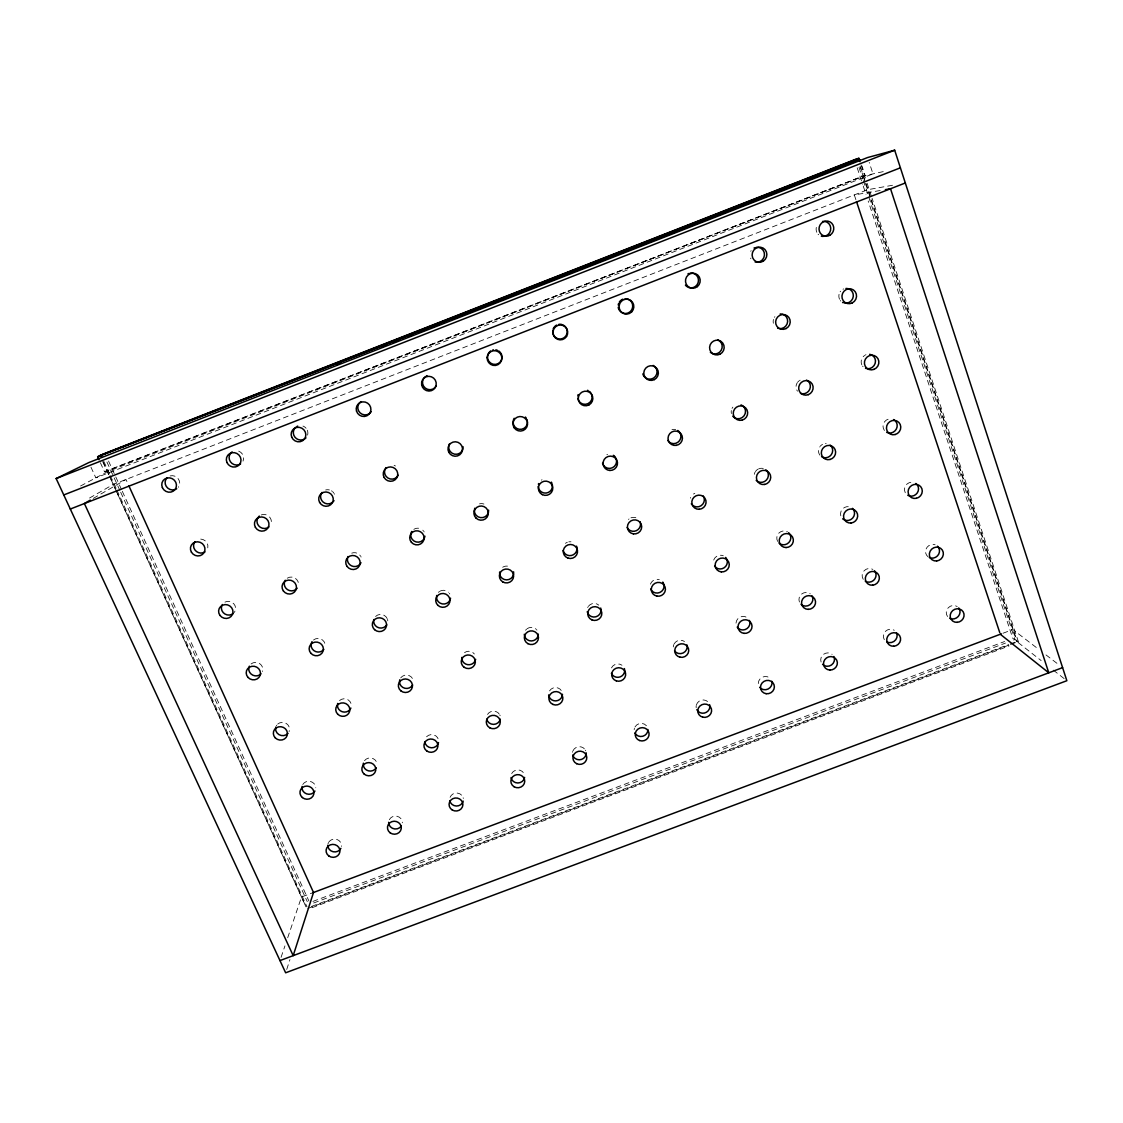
<?xml version="1.0" encoding="UTF-8"?>
<svg xmlns="http://www.w3.org/2000/svg" width="1123" height="1123" viewBox="0 0 1123 1123"><rect width="100%" height="100%" fill="white"/><g stroke="black" fill="none" stroke-linecap="round" stroke-linejoin="round"><path stroke-width="0.75" stroke-dasharray="5 3.75" d="M286.716 969.486L289.945 959.561M281.073 957.329L284.933 945.917M287.699 937.761L301.483 897.01L313.514 892.49M93.293 498.387L125.987 479.493L128.162 484.28M89.559 498.022L113.241 484.462L867.63 189.717L895.031 184.818M80.561 485.992L107.401 471.674L863.124 176.058L885.879 171.033M100.382 462.746L104.467 471.73L863.124 176.058L859.993 166.527M104.467 471.73L865.145 175.609L862.001 166.022M1003.021 633.232L1012.848 629.54L1039.112 649.641M312.924 901.404L1004.608 641.514M313.654 903.004L1005.464 643.1M1013.662 640.026L1014.981 639.534L1018.603 642.37L1017.284 642.861M311.534 906.401L1008.594 644.574M1010.237 643.956L1016.806 641.5L1041.147 660.577M307.758 908.465L1009.114 645.051M1010.756 644.434L1017.326 641.963L1018.603 642.37L872.052 198.238M312.138 907.679L1009.086 645.95M880.179 190.517L854.308 194.925L855.965 199.908M1046.018 654.934L1059.845 665.518M1053.318 670.122L1064.141 678.601M90.949 467.154L95.848 477.851L872.978 173.883L869.216 162.442M108.538 461.034L121.607 489.726M122.323 491.327L308.923 901.039M106.924 462.002L113.451 476.334M114.181 477.921L119.979 490.667M120.708 492.267L307.281 901.671M103.835 461.385L109.633 474.103M110.363 475.703L116.174 488.421M116.89 490.021L307.028 906.879M102.993 461.946L110.265 477.879M110.995 479.479L116.806 492.211M117.536 493.811L305.765 906.345M107.401 471.674L108.706 474.524M109.352 475.941L115.43 489.249M116.146 490.835L305.961 906.837M102.797 461.539L106.853 470.467M861.074 164.969L866.563 181.603M867.11 183.274L871.504 196.581M860.471 166.878L870.901 198.434M871.448 200.091L1017.326 641.963M863.124 176.058L865.117 182.123M865.622 183.639L870.381 198.041M870.929 199.712L1016.806 641.5M858.983 167.355L862.829 178.992M863.376 180.663L1014.981 639.534L1012.806 638.426L868.191 201.031M857.186 167.776L862.689 184.397M863.236 186.067L865.987 194.377M863.068 366.674A7.384 7.047 -53.4 0 1 862.59 366.112M861.818 364.849A7.384 7.047 -53.4 0 1 864.626 355.43M865.286 355.05A7.384 7.047 -53.4 0 1 865.987 354.728M884.433 430.488A7.285 6.949 -47.8 0 1 888.546 419.061M736.014 623.139A7.005 6.724 -25.8 0 1 747.258 617.692M650.428 584.171A7.033 6.836 -20.7 0 1 659.299 579.665M606.869 454.703A7.173 7.089 -30.1 0 1 607.585 454.464M673.309 646.918A6.977 6.71 -19.3 0 1 673.716 644.841M673.982 644.181A6.977 6.71 -19.3 0 1 684.497 641.5M821.095 662.037A6.963 6.612 -28.5 0 1 832.129 654.344M731.424 413.517A7.271 7.075 -49.2 0 1 731.326 410.541M732.056 408.393A7.271 7.075 -49.2 0 1 732.884 407.13M758.306 683.542A6.935 6.598 -23.8 0 1 769.662 677.913M713.695 560.04A7.075 6.836 -28.9 0 1 723.296 555.759M690.448 498.149A7.145 6.963 -34.1 0 1 690.687 497.447M693.481 494.036A7.145 6.963 -34.1 0 1 694.814 493.348M511.681 773.536A6.864 6.513 -2.7 0 1 523.922 773.396M464.543 652.603A7.005 6.752 3.7 0 1 474.369 653.979M413.826 529.354A7.159 6.977 17.8 0 1 421.616 529.27M422.795 530.182A7.159 6.977 17.8 0 1 423.315 530.716M423.764 531.305A7.159 6.977 17.8 0 1 424.157 531.937M394.103 465.343A7.257 7.089 28.9 0 1 395.464 466.017M487.522 714.425A6.935 6.64 -0.1 0 1 499.538 714.453M499.861 715.07A6.935 6.64 -0.1 0 1 500.128 715.73M438.447 592.368A7.075 6.864 9.3 0 1 439.57 591.442M440.202 591.077A7.075 6.864 9.3 0 1 448.456 592.242M449.411 593.351A7.075 6.864 9.3 0 1 449.79 593.969M302.957 426.066A7.384 7.131 37.1 0 1 306.088 428.256M307.295 430.207A7.384 7.131 37.1 0 1 307.477 435.387M450.098 797.288A6.864 6.485 1.4 0 1 462.929 797.133M463.153 797.779A6.864 6.485 1.4 0 1 463.322 798.439M400.7 677.899A7.005 6.71 8.5 0 1 413.404 680.973M671.989 429.618A7.215 7.089 -43.7 0 1 675.695 429.576M696.19 707.687A6.906 6.584 -18.5 0 1 696.232 705.609M696.386 704.935A6.906 6.584 -18.5 0 1 707.967 701.847M339.539 700.541A7.019 6.668 11.9 0 1 351.387 706.044M287.249 578.191A7.187 6.878 22.5 0 1 298.536 584.227M261.238 514.952A7.285 6.977 28.8 0 1 269.001 516.468M269.534 517.001A7.285 6.977 28.8 0 1 270.994 523.964M313.471 640.026A7.089 6.78 16.7 0 1 325.08 644.097M170.149 475.927A7.398 7.019 33.9 0 1 178.318 487.284M328 843.935A6.864 6.415 7.6 0 1 328.478 842.671M328.814 842.082A6.864 6.415 7.6 0 1 341.49 846.419M277.662 724.138A7.019 6.626 14.4 0 1 289.074 731.62M276.356 725.781A7.019 6.626 14.4 0 1 276.735 725.191M224.951 602.11A7.201 6.822 23.5 0 1 234.286 612.47M200.708 539.082A7.3 6.92 28.7 0 1 207.783 547.842M754.333 474.299A7.187 6.963 -40.9 0 1 755.049 472.193M755.442 471.548A7.187 6.963 -40.9 0 1 758.222 469.077M758.909 468.768A7.187 6.963 -40.9 0 1 763.289 468.488M777.649 541.412A7.103 6.836 -35.2 0 1 787.49 531.839M549.554 690.884A6.935 6.668 -5.8 0 1 561.584 690.926M502.683 567.241A7.075 6.906 1.9 0 1 510.404 567.143M840.804 301.076A7.482 7.159 -59.6 0 1 840.327 300.515M839.541 299.223A7.482 7.159 -59.6 0 1 839.414 293.215M840.144 291.826A7.482 7.159 -59.6 0 1 840.608 291.194M843.008 289.243A7.482 7.159 -59.6 0 1 843.724 288.92M840.79 515.808A7.159 6.836 -39.7 0 1 849.241 506.754M797.527 391.183A7.328 7.061 -51.9 0 1 796.754 389.934M796.067 386.284A7.328 7.061 -51.9 0 1 797.316 382.704M797.765 382.087A7.328 7.061 -51.9 0 1 798.86 381.02M799.478 380.571A7.328 7.061 -51.9 0 1 800.138 380.178M773.382 323.242A7.426 7.173 -59.7 0 1 773.466 319.437M774.435 317.318A7.426 7.173 -59.7 0 1 774.898 316.686M628.487 519.458A7.103 6.963 -23.3 0 1 629.034 518.966M630.958 517.843A7.103 6.963 -23.3 0 1 636.713 518.082M634.186 729.683A6.892 6.57 -13 0 1 634.425 728.322M634.958 727.03A6.892 6.57 -13 0 1 646.441 725.739M587.666 607.529A7.019 6.822 -11.5 0 1 588.003 606.897M588.396 606.294A7.019 6.822 -11.5 0 1 598.77 605.115M541.384 480.139A7.145 7.075 -4.4 0 1 542.03 479.76M947.559 616.527A7.047 6.612 -35.8 0 1 957.203 606.532M818.653 234.735A7.594 7.257 -65.8 0 1 818.091 234.202M816.814 232.293A7.594 7.257 -65.8 0 1 817.039 225.456M928.089 556.811A7.117 6.724 -39 0 1 935.094 544.739M905.278 492.744A7.201 6.836 -43 0 1 913.982 482.511M819.944 455.208A7.229 6.949 -45.1 0 1 819.748 446.87M820.211 446.266A7.229 6.949 -45.1 0 1 822.555 444.385M825.433 443.599A7.229 6.949 -45.1 0 1 826.177 443.585M750.95 258.809A7.538 7.271 -67.5 0 1 750.585 258.122M750.754 251.313A7.538 7.271 -67.5 0 1 751.147 250.64M863.264 579.328A7.075 6.724 -35.6 0 1 872.908 569.417M884.32 639.661A7.005 6.612 -32.5 0 1 894.273 630.27M799.436 602.026A7.033 6.724 -31.3 0 1 810.259 593.8M611.488 667.89A6.949 6.696 -12.4 0 1 621.974 665.223M565.445 543.364A7.075 6.949 -9.6 0 1 567.354 542.255M568.785 541.862A7.075 6.949 -9.6 0 1 571.003 541.833M572.533 752.284A6.878 6.541 -7.6 0 1 572.688 751.61M572.912 750.95A6.878 6.541 -7.6 0 1 585.097 749.603M585.448 750.192A6.878 6.541 -7.6 0 1 585.743 750.81M525.592 630.256A7.005 6.78 -3 0 1 526.561 629.175M527.136 628.726A7.005 6.78 -3 0 1 535.952 629.062M536.471 629.568A7.005 6.78 -3 0 1 536.934 630.115M479.521 503.876A7.145 7.033 11.5 0 1 483.929 504.059M351.724 553.148A7.173 6.935 20.8 0 1 360.371 555.759M360.764 556.376A7.173 6.935 20.8 0 1 361.087 557.05M325.67 489.979A7.271 7.033 28.9 0 1 329.404 489.951M331.51 490.835A7.271 7.033 28.9 0 1 332.127 491.256M332.717 491.748A7.271 7.033 28.9 0 1 333.699 492.899M334.107 493.53A7.271 7.033 28.9 0 1 334.443 494.204M426.558 736.758A6.935 6.598 4.4 0 1 438.517 739.832M375.573 616.485A7.089 6.822 13.9 0 1 387.253 618.717M387.505 619.405A7.089 6.822 13.9 0 1 387.772 620.808M238.68 451.151A7.384 7.075 35.2 0 1 243.017 461.104M364.512 760.664A6.935 6.556 7.9 0 1 377.075 763.851M389.316 819.706A6.864 6.443 4.8 0 1 402.371 822.808M302.775 784.514A6.949 6.513 10.7 0 1 315.788 787.785M251.075 663.974A7.103 6.724 18.7 0 1 262.501 671.498"/><path stroke-width="1.5" d="M90.317 500.1L84.379 503.539L293.187 955.645L313.514 892.49L128.878 485.866M56.15 478.552L88.843 462.564L867.602 157.543L894.68 150.201L1066.85 680.72L285.649 972.799L56.15 478.552L894.68 150.201M99.021 459.756L97.659 456.766L103.288 454.029L856.231 159.045L858.884 158.315L859.979 161.642M101.66 456.612L100.087 455.587L858.884 158.315L858.281 160.224L620.205 253.489M825.602 172.633L828.872 171.356M336.465 364.624L341.364 362.715M382.129 346.74L387.014 344.831M393.541 342.276L398.44 340.353M408.225 336.521L413.11 334.612M419.637 332.057L427.793 328.857M431.05 327.579L439.205 324.379M452.246 319.269L458.774 316.714M465.287 314.159L473.443 310.973M476.699 309.695L484.855 306.495M491.383 303.94L499.538 300.753M502.795 299.476L510.951 296.275M514.208 294.998L530.519 288.611M535.404 286.702L545.188 282.87M548.459 281.592L571.284 272.65M574.541 271.373L616.948 254.767M100.087 455.587L523.093 290.689M526.364 289.411L534.52 286.225M541.061 283.684L554.13 278.588M560.658 276.047L563.928 274.77M572.084 271.584L583.525 267.134M591.681 263.947L594.951 262.67M598.222 261.406L603.121 259.497M606.392 258.22L609.649 256.942M617.818 253.756L621.089 252.493M632.516 248.029L635.786 246.765M643.956 243.579L648.855 241.67M663.553 235.942L666.809 234.665M673.351 232.11L681.521 228.938M684.777 227.66L689.676 225.751M692.947 224.474L701.117 221.287M704.374 220.024L707.644 218.746M719.071 214.282L727.241 211.11M730.511 209.833L735.411 207.923M750.108 202.196L753.379 200.919M756.635 199.641L761.534 197.732M764.805 196.469L768.076 195.191M779.502 190.728L782.773 189.464M790.943 186.278L794.2 185M797.47 183.723L802.369 181.814M825.237 172.9L828.507 171.637M836.663 168.45L841.562 166.541M851.374 162.723L854.631 161.445M97.659 456.766L859.909 159.634L857.902 160.168M63.758 494.948L900.393 167.818M70.3 509.042L905.32 182.979M312.952 892.701L1001.379 633.849M279.978 960.586L1062.597 667.638M885.359 189.633L890.525 188.748L1048.77 672.803L1000.298 634.256M856.512 201.578L999.751 632.586M893.585 419.553A7.285 6.949 -47.8 0 1 896.308 429.112A7.285 6.949 -47.8 0 1 886.651 432.327M915.891 483.48A7.201 6.836 -43 0 1 917.238 492.955A7.201 6.836 -43 0 1 907.749 495.285M869.693 354.307A7.384 7.047 -53.4 0 1 875.168 363.319A7.384 7.047 -53.4 0 1 865.51 368.288M625.118 298.704A7.426 7.285 -76 0 1 631.926 309.457A7.426 7.285 -76 0 1 619.292 310.159M618.913 309.485A7.426 7.285 -76 0 1 618.226 307.281M618.24 304.965A7.426 7.285 -76 0 1 618.647 303.463M619.349 302.073A7.426 7.285 -76 0 1 619.798 301.441M620.317 300.866A7.426 7.285 -76 0 1 620.893 300.346M621.51 299.883A7.426 7.285 -76 0 1 622.872 299.181M749.42 620.429A7.005 6.724 -25.8 0 1 737.193 627.125M663.511 583.342A7.033 6.836 -20.7 0 1 659.889 592.439A7.033 6.836 -20.7 0 1 650.652 589.07M662.795 582.107A7.033 6.836 -20.7 0 1 663.188 582.711M615.432 457.384A7.173 7.089 -30.1 0 1 612.344 467.786A7.173 7.089 -30.1 0 1 602.532 463.223M613.326 455.32A7.173 7.089 -30.1 0 1 613.944 455.741M614.492 456.247A7.173 7.089 -30.1 0 1 614.997 456.794M589.463 391.436A7.257 7.215 -59 0 1 590.024 391.941M590.53 392.489A7.257 7.215 -59 0 1 587.891 403.69A7.257 7.215 -59 0 1 577.798 398.3M577.798 396.026A7.257 7.215 -59 0 1 578.177 394.566M587.497 390.313A7.257 7.215 -59 0 1 588.199 390.622M686.925 644.883A6.977 6.71 -19.3 0 1 674.53 650.877M640.096 521.774A7.103 6.963 -23.3 0 1 636.334 530.688A7.103 6.963 -23.3 0 1 627.167 527.585M845.956 288.429A7.482 7.159 -59.6 0 1 853.312 296.163A7.482 7.159 -59.6 0 1 844.721 303.126M843.275 302.747A7.482 7.159 -59.6 0 1 842.601 302.424M833.856 656.492A6.963 6.612 -28.5 0 1 822.569 664.353M690.154 273.1A7.482 7.285 -70.4 0 1 698.211 282.378A7.482 7.285 -70.4 0 1 686.504 286.267M685.942 285.747A7.482 7.285 -70.4 0 1 685.437 285.158M687.978 273.815A7.482 7.285 -70.4 0 1 688.68 273.507M741.054 404.87A7.271 7.075 -49.2 0 1 744.086 415.777A7.271 7.075 -49.2 0 1 732.729 416.17M771.88 681.338A6.935 6.598 -23.8 0 1 759.738 687.36M726.469 558.58A7.075 6.836 -28.9 0 1 724.054 567.831A7.075 6.836 -28.9 0 1 714.593 566.203M725.626 557.429A7.075 6.836 -28.9 0 1 726.076 557.977M703.265 496.001A7.145 6.963 -34.1 0 1 701.061 505.729A7.145 6.963 -34.1 0 1 691.291 503.778M524.623 777.369A6.864 6.513 -2.7 0 1 511.049 777.523M475.647 659.327A7.005 6.752 3.7 0 1 467.8 664.69A7.005 6.752 3.7 0 1 461.792 657.404M424.957 536.204A7.159 6.977 17.8 0 1 416.212 541.96A7.159 6.977 17.8 0 1 411.144 532.751M411.425 532.077A7.159 6.977 17.8 0 1 411.79 531.446M398.23 475.197A7.257 7.089 28.9 0 1 387.968 478.047A7.257 7.089 28.9 0 1 385.975 467.603M500.296 719.155A6.935 6.64 -0.1 0 1 486.736 719.127M450.562 598.152A7.075 6.864 9.3 0 1 442.251 603.907A7.075 6.864 9.3 0 1 436.693 595.471M305.933 437.9A7.384 7.131 37.1 0 1 305.386 438.419M304.782 438.854A7.384 7.131 37.1 0 1 294.858 437.086A7.384 7.131 37.1 0 1 295.798 427.231M297.048 426.403A7.384 7.131 37.1 0 1 297.721 426.094M463.209 801.134A6.864 6.485 1.4 0 1 449.79 800.643M679.387 431.962A7.215 7.089 -43.7 0 1 677.927 442.251A7.215 7.089 -43.7 0 1 667.75 440.455M677.731 430.474A7.215 7.089 -43.7 0 1 678.882 431.4M653.165 365.41A7.314 7.201 -59.7 0 1 655.425 376.458A7.314 7.201 -59.7 0 1 644.209 376.556M643.76 375.938A7.314 7.201 -59.7 0 1 642.847 373.875M558.805 324.365A7.384 7.3 -89.9 0 1 561.837 324.519M563.269 325.066A7.384 7.3 -89.9 0 1 566.778 334.275A7.384 7.3 -89.9 0 1 558.089 338.781A7.384 7.3 -89.9 0 1 552.755 330.513M553.148 329.025A7.384 7.3 -89.9 0 1 553.836 327.649M554.285 327.018A7.384 7.3 -89.9 0 1 554.79 326.442M555.366 325.923A7.384 7.3 -89.9 0 1 556.643 325.08M709.68 704.795A6.906 6.584 -18.5 0 1 696.822 709.652M350.895 708.066A7.019 6.668 11.9 0 1 342.122 711.701A7.019 6.668 11.9 0 1 337.672 703.461M297.132 588.241A7.187 6.878 22.5 0 1 287.446 589.603A7.187 6.878 22.5 0 1 285.242 580.254M268.944 526.926A7.285 6.977 28.8 0 1 258.332 517.127M258.809 516.58A7.285 6.977 28.8 0 1 259.343 516.075M323.803 649.459A7.089 6.78 16.7 0 1 311.45 642.903M311.717 642.258A7.089 6.78 16.7 0 1 312.068 641.626M176.704 488.786A7.398 7.019 33.9 0 1 166.99 477.794M340.901 848.328A6.864 6.415 7.6 0 1 327.832 845.254M287.965 733.389A7.019 6.626 14.4 0 1 275.584 728.42M275.668 727.732A7.019 6.626 14.4 0 1 275.823 727.058M233.289 613.495A7.201 6.822 23.5 0 1 222.326 604.525M765.886 469.807A7.187 6.963 -40.9 0 1 766.476 479.998A7.187 6.963 -40.9 0 1 756.186 480.377M788.655 532.681A7.103 6.836 -35.2 0 1 788.908 542.465A7.103 6.836 -35.2 0 1 778.997 543.083M463.069 446.715A7.243 7.145 28.8 0 1 454.52 454.169A7.243 7.145 28.8 0 1 449.368 443.964M562.469 694.267A6.935 6.668 -5.8 0 1 555.815 700.892A6.935 6.668 -5.8 0 1 548.628 694.926M513.604 571.818A7.075 6.906 1.9 0 1 506.726 579.889A7.075 6.906 1.9 0 1 499.623 571.986M371.278 411.608A7.37 7.187 40.2 0 1 360.048 412.829A7.37 7.187 40.2 0 1 360.904 401.599M853.368 509.435A7.159 6.836 -39.7 0 1 843.822 519.654M843.233 519.261A7.159 6.836 -39.7 0 1 842.671 518.812M852.427 508.354A7.159 6.836 -39.7 0 1 852.933 508.873M830.22 445.129A7.229 6.949 -45.1 0 1 831.202 454.801A7.229 6.949 -45.1 0 1 821.545 456.668M806.637 380.136A7.328 7.061 -51.9 0 1 809.683 389.484A7.328 7.061 -51.9 0 1 800.474 393.359M780.218 313.935A7.426 7.173 -59.7 0 1 787.63 321.613A7.426 7.173 -59.7 0 1 779.123 328.562M778.379 328.407A7.426 7.173 -59.7 0 1 777.663 328.169M717.695 339.806A7.37 7.187 -59.7 0 1 721.205 350.264A7.37 7.187 -59.7 0 1 710.368 352.383M501.77 355.177A7.356 7.271 62.9 0 1 492.927 364.175A7.356 7.271 62.9 0 1 489.53 351.92M490.091 351.401A7.356 7.271 62.9 0 1 490.695 350.952M492.772 350.011A7.356 7.271 62.9 0 1 493.516 349.843M495.805 349.843A7.356 7.271 62.9 0 1 497.278 350.236M498.654 350.923A7.356 7.271 62.9 0 1 499.272 351.373M499.847 351.892A7.356 7.271 62.9 0 1 500.367 352.468M500.816 353.085A7.356 7.271 62.9 0 1 501.518 354.447M647.915 729.529A6.892 6.57 -13 0 1 634.902 733.01M600.735 608.048A7.019 6.822 -11.5 0 1 595.892 616.794A7.019 6.822 -11.5 0 1 587.217 611.74M958.733 607.936A7.047 6.612 -35.8 0 1 949.693 618.282M822.555 221.428A7.594 7.257 -65.8 0 1 830.739 228.081A7.594 7.257 -65.8 0 1 823.566 236.406M822.808 236.406A7.594 7.257 -65.8 0 1 821.306 236.153M937.508 546.185A7.117 6.724 -39 0 1 929.297 557.541M756.228 247.313A7.538 7.271 -67.5 0 1 764.468 255.103A7.538 7.271 -67.5 0 1 755.105 261.968M754.024 248.043A7.538 7.271 -67.5 0 1 754.74 247.72M874.522 570.779A7.075 6.724 -35.6 0 1 865.3 581.237M896.533 632.839A7.005 6.612 -32.5 0 1 886.861 641.963M812.097 595.92A7.033 6.724 -31.3 0 1 801.036 604.328M552.39 484.855A7.145 7.075 -4.4 0 1 546.143 493.053A7.145 7.075 -4.4 0 1 538.198 486.484M538.408 484.28A7.145 7.075 -4.4 0 1 538.633 483.564M551.295 482.118A7.145 7.075 -4.4 0 1 551.997 483.437M527.487 421.729A7.229 7.201 27.6 0 1 519.233 429.295A7.229 7.201 27.6 0 1 513.506 419.651M513.801 418.963A7.229 7.201 27.6 0 1 514.166 418.303M525.325 417.04A7.229 7.201 27.6 0 1 526.294 418.191M526.982 419.539A7.229 7.201 27.6 0 1 527.234 420.255M624.416 668.592A6.949 6.696 -12.4 0 1 620.135 676.902A6.949 6.696 -12.4 0 1 611.389 673.337M576.913 547.547A7.075 6.949 -9.6 0 1 571.439 555.478A7.075 6.949 -9.6 0 1 563.1 550.593M576.534 546.143A7.075 6.949 -9.6 0 1 576.759 546.831M436.328 385.736A7.356 7.229 46.6 0 1 425.294 388.109A7.356 7.229 46.6 0 1 425.07 376.781M426.333 375.938A7.356 7.229 46.6 0 1 427.021 375.629M586.192 752.817A6.878 6.541 -7.6 0 1 572.688 755.007M538.31 634.088A7.005 6.78 -3 0 1 531.376 640.952A7.005 6.78 -3 0 1 524.301 634.256M488.617 510.207A7.145 7.033 11.5 0 1 480.49 517.619A7.145 7.033 11.5 0 1 474.762 508.214M412.618 685.044A7.005 6.71 8.5 0 1 399.76 679.78M360.988 562.707A7.173 6.935 20.8 0 1 351.499 565.852A7.173 6.935 20.8 0 1 348.046 556.531M333.994 500.619A7.271 7.033 28.9 0 1 333.587 501.223M333.096 501.77A7.271 7.033 28.9 0 1 323.185 502.135A7.271 7.033 28.9 0 1 322.034 492.407M438.531 742.57A6.935 6.598 4.4 0 1 424.845 741.868M386.775 624.907A7.089 6.822 13.9 0 1 373.847 619.573M240.617 463.869A7.384 7.075 35.2 0 1 230.454 461.806A7.384 7.075 35.2 0 1 232.138 451.867M376.233 767.823A6.935 6.556 7.9 0 1 363.262 764.524M363.276 763.837A6.935 6.556 7.9 0 1 363.389 763.163M401.346 825.995A6.864 6.443 4.8 0 1 388.642 822.317M204.99 551.926A7.3 6.92 28.7 0 1 194.883 541.749M314.945 791.055A6.949 6.513 10.7 0 1 302.059 786.423M261.013 673.87A7.103 6.724 18.7 0 1 249.348 666.178M830.192 235.03A7.664 7.328 -65.7 0 0 829.981 221.863A7.664 7.328 -65.7 0 0 819.018 229.036A7.664 7.328 -65.7 0 0 830.192 235.03M873.989 369.369A7.454 7.117 -53.3 0 0 876.403 356.805A7.454 7.117 -53.3 0 0 864.542 361.438A7.454 7.117 -53.3 0 0 873.989 369.369M851.108 523.009A7.215 6.906 -39.6 0 0 856.498 511.849A7.215 6.906 -39.6 0 0 844.243 513.225A7.215 6.906 -39.6 0 0 851.108 523.009M830.108 459.461A7.3 7.019 -45 0 0 833.701 447.445A7.3 7.019 -45 0 0 821.615 450.758A7.3 7.019 -45 0 0 830.108 459.461M763.345 261.098A7.608 7.342 -67.4 0 0 763.008 248.001A7.608 7.342 -67.4 0 0 752.115 255.132A7.608 7.342 -67.4 0 0 763.345 261.098M872.683 585.195A7.145 6.78 -35.5 0 0 878.242 574.302A7.145 6.78 -35.5 0 0 866.086 575.467A7.145 6.78 -35.5 0 0 872.683 585.195M893.711 646.244A7.075 6.668 -32.4 0 0 899.663 635.73A7.075 6.668 -32.4 0 0 887.619 636.446A7.075 6.668 -32.4 0 0 893.711 646.244M808.321 394.664A7.398 7.131 -51.7 0 0 810.624 382.171A7.398 7.131 -51.7 0 0 798.804 386.789A7.398 7.131 -51.7 0 0 808.321 394.664M786.086 328.548A7.496 7.243 -59.5 0 0 787.055 315.689A7.496 7.243 -59.5 0 0 775.642 321.599A7.496 7.243 -59.5 0 0 786.086 328.548M720.096 354.124A7.44 7.257 -59.5 0 0 720.952 341.336A7.44 7.257 -59.5 0 0 709.596 347.218A7.44 7.257 -59.5 0 0 720.096 354.124M808.237 609.368A7.103 6.78 -31.2 0 0 814.793 599.106A7.103 6.78 -31.2 0 0 802.65 599.036A7.103 6.78 -31.2 0 0 808.237 609.368M786.1 547.547A7.173 6.906 -35.1 0 0 792.515 536.991A7.173 6.906 -35.1 0 0 780.246 537.117A7.173 6.906 -35.1 0 0 786.1 547.547M764.552 484.462A7.257 7.019 -40.8 0 0 769.241 472.895A7.257 7.019 -40.8 0 0 756.958 474.945A7.257 7.019 -40.8 0 0 764.552 484.462M829.813 670.052A7.033 6.668 -28.4 0 0 836.733 660.198A7.033 6.668 -28.4 0 0 824.745 659.692A7.033 6.668 -28.4 0 0 829.813 670.052M697.383 286.59A7.552 7.356 -70.2 0 0 695.6 273.703A7.552 7.356 -70.2 0 0 685.549 281.915A7.552 7.356 -70.2 0 0 697.383 286.59M226.93 462.465A7.468 7.145 35 0 0 239.592 464.375A7.468 7.145 35 0 0 234.482 452.681A7.468 7.145 35 0 0 226.93 462.465M364.217 774.112A7.005 6.612 7.9 0 0 375.686 770.589A7.005 6.612 7.9 0 0 366.575 762.91A7.005 6.612 7.9 0 0 364.217 774.112M390.158 832.831A6.935 6.499 4.7 0 0 401.248 828.662A6.935 6.499 4.7 0 0 391.759 821.685A6.935 6.499 4.7 0 0 390.158 832.831M337.7 714.186A7.075 6.724 11.8 0 0 349.576 711.603A7.075 6.724 11.8 0 0 341.083 703.04A7.075 6.724 11.8 0 0 337.7 714.186M162.386 487.635A7.468 7.089 33.8 0 0 175.062 489.53A7.468 7.089 33.8 0 0 169.854 477.893A7.468 7.089 33.8 0 0 162.386 487.635M328.828 855.951A6.935 6.457 7.5 0 0 339.89 851.781A6.935 6.457 7.5 0 0 330.33 844.847A6.935 6.457 7.5 0 0 328.828 855.951M275.346 737.951A7.089 6.682 14.3 0 0 287.193 735.383A7.089 6.682 14.3 0 0 278.63 726.862A7.089 6.682 14.3 0 0 275.346 737.951M219.954 615.39A7.271 6.892 23.4 0 0 232.363 614.618A7.271 6.892 23.4 0 0 225.035 604.609A7.271 6.892 23.4 0 0 219.954 615.39M191.415 552.165A7.37 6.991 28.6 0 0 204.021 552.67A7.37 6.991 28.6 0 0 197.69 541.805A7.37 6.991 28.6 0 0 191.415 552.165M302.382 797.555A7.005 6.57 10.6 0 0 313.808 794.045A7.005 6.57 10.6 0 0 304.628 786.395A7.005 6.57 10.6 0 0 302.382 797.555M248.015 677.408A7.173 6.78 18.6 0 0 260.115 675.386A7.173 6.78 18.6 0 0 251.889 666.304A7.173 6.78 18.6 0 0 248.015 677.408M895.199 434.517A7.356 7.005 -47.7 0 0 898.891 422.459A7.356 7.005 -47.7 0 0 886.777 425.771A7.356 7.005 -47.7 0 0 895.199 434.517M916.354 498.317A7.271 6.892 -42.9 0 0 920.678 486.638A7.271 6.892 -42.9 0 0 908.549 489.277A7.271 6.892 -42.9 0 0 916.354 498.317M957.119 622.353A7.117 6.668 -35.7 0 0 963.169 611.782A7.117 6.668 -35.7 0 0 951.111 612.498A7.117 6.668 -35.7 0 0 957.119 622.353M631.631 311.927A7.496 7.356 -75.7 0 0 628.431 299.392A7.496 7.356 -75.7 0 0 619.335 308.572A7.496 7.356 -75.7 0 0 631.631 311.927M744.03 633.372A7.061 6.78 -25.7 0 0 751.54 623.841A7.061 6.78 -25.7 0 0 739.51 622.535A7.061 6.78 -25.7 0 0 744.03 633.372M676.299 445.368A7.285 7.159 -43.4 0 0 680.903 433.675A7.285 7.159 -43.4 0 0 668.522 435.724A7.285 7.159 -43.4 0 0 676.299 445.368M656.829 596.102A7.103 6.892 -20.6 0 0 665.111 587.104A7.103 6.892 -20.6 0 0 653.137 584.746A7.103 6.892 -20.6 0 0 656.829 596.102M609.901 470.467A7.243 7.159 -29.7 0 0 616.724 459.981A7.243 7.159 -29.7 0 0 604.23 459.447A7.243 7.159 -29.7 0 0 609.901 470.467M588.887 404.968A7.328 7.285 -57.9 0 0 589.519 392.32A7.328 7.285 -57.9 0 0 578.275 398.16A7.328 7.285 -57.9 0 0 588.887 404.968M680.075 657.222A7.033 6.766 -19.3 0 0 688.455 648.518A7.033 6.766 -19.3 0 0 676.664 646.006A7.033 6.766 -19.3 0 0 680.075 657.222M633.4 533.874A7.173 7.019 -23.2 0 0 641.233 524.301A7.173 7.019 -23.2 0 0 629.02 522.518A7.173 7.019 -23.2 0 0 633.4 533.874M852.329 302.873A7.552 7.229 -59.5 0 0 853.424 289.945A7.552 7.229 -59.5 0 0 841.955 295.882A7.552 7.229 -59.5 0 0 852.329 302.873M936.638 560.967A7.187 6.78 -38.9 0 0 942.295 550.017A7.187 6.78 -38.9 0 0 930.139 551.182A7.187 6.78 -38.9 0 0 936.638 560.967M487.143 357.732A7.426 7.342 62.6 0 0 497.91 364.694A7.426 7.342 62.6 0 0 498.444 351.878A7.426 7.342 62.6 0 0 487.143 357.732M639.605 740.534A6.949 6.626 -12.9 0 0 649.024 733.193A6.949 6.626 -12.9 0 0 637.85 729.178A6.949 6.626 -12.9 0 0 639.605 740.534M591.891 619.882A7.075 6.878 -11.4 0 0 601.802 612.765A7.075 6.878 -11.4 0 0 590.614 608.034A7.075 6.878 -11.4 0 0 591.891 619.882M542.353 494.639A7.215 7.131 -4.5 0 0 552.783 487.803A7.215 7.131 -4.5 0 0 541.609 482.3A7.215 7.131 -4.5 0 0 542.353 494.639M514.208 427.807A7.3 7.271 26.2 0 0 526.813 427.049A7.3 7.271 26.2 0 0 519.823 416.535A7.3 7.271 26.2 0 0 514.208 427.807M616.373 680.903A7.019 6.752 -12.4 0 0 625.553 673.112A7.019 6.752 -12.4 0 0 614.099 669.434A7.019 6.752 -12.4 0 0 616.373 680.903M766.167 693.705A7.005 6.654 -23.7 0 0 773.986 684.609A7.005 6.654 -23.7 0 0 762.166 682.896A7.005 6.654 -23.7 0 0 766.167 693.705M721.331 571.902A7.131 6.906 -28.8 0 0 728.715 562.09A7.131 6.906 -28.8 0 0 716.544 560.953A7.131 6.906 -28.8 0 0 721.331 571.902M699.222 509.281A7.201 7.033 -33.9 0 0 704.991 498.303A7.201 7.033 -33.9 0 0 692.61 499.061A7.201 7.033 -33.9 0 0 699.222 509.281M566.539 336.465A7.454 7.37 -89.7 0 0 560.728 324.982A7.454 7.37 -89.7 0 0 553.793 335.805A7.454 7.37 -89.7 0 0 566.539 336.465M702.759 717.19A6.977 6.64 -18.5 0 0 711.421 708.936A6.977 6.64 -18.5 0 0 699.868 706.058A6.977 6.64 -18.5 0 0 702.759 717.19M654.358 379.602A7.384 7.271 -59.3 0 0 655.102 366.884A7.384 7.271 -59.3 0 0 643.802 372.738A7.384 7.271 -59.3 0 0 654.358 379.602M742.191 420.114A7.342 7.145 -49 0 0 745.658 407.944A7.342 7.145 -49 0 0 733.516 411.299A7.342 7.145 -49 0 0 742.191 420.114M291.727 437.184A7.454 7.187 36.9 0 0 304.375 439.121A7.454 7.187 36.9 0 0 299.378 427.358A7.454 7.187 36.9 0 0 291.727 437.184M452.302 810.02A6.935 6.541 1.3 0 0 462.901 804.756A6.935 6.541 1.3 0 0 452.751 798.706A6.935 6.541 1.3 0 0 452.302 810.02M400.827 690.827A7.075 6.766 8.4 0 0 412.366 687.051A7.075 6.766 8.4 0 0 403.073 679.317A7.075 6.766 8.4 0 0 400.827 690.827M347.049 566.399A7.243 6.991 20.6 0 0 359.486 565.627A7.243 6.991 20.6 0 0 352.341 555.492A7.243 6.991 20.6 0 0 347.049 566.399M319.62 502.444A7.342 7.103 28.7 0 0 332.24 502.978A7.342 7.103 28.7 0 0 326.091 491.986A7.342 7.103 28.7 0 0 319.62 502.444M426.852 751.034A7.005 6.654 4.3 0 0 437.9 746.374A7.005 6.654 4.3 0 0 428.06 739.566A7.005 6.654 4.3 0 0 426.852 751.034M374.549 629.638A7.145 6.878 13.7 0 0 386.382 626.395A7.145 6.878 13.7 0 0 377.384 618.057A7.145 6.878 13.7 0 0 374.549 629.638M567.873 558.061A7.145 7.005 -9.6 0 0 577.447 550.312A7.145 7.005 -9.6 0 0 565.88 546.087A7.145 7.005 -9.6 0 0 567.873 558.061M421.658 384.852A7.426 7.3 46.3 0 0 433.646 389.4A7.426 7.3 46.3 0 0 431.414 376.809A7.426 7.3 46.3 0 0 421.658 384.852M576.703 763.71A6.935 6.598 -7.6 0 0 586.796 757.365A6.935 6.598 -7.6 0 0 576.099 752.284A6.935 6.598 -7.6 0 0 576.703 763.71M527.922 643.676A7.075 6.85 -3 0 0 538.479 637.625A7.075 6.85 -3 0 0 527.824 631.814A7.075 6.85 -3 0 0 527.922 643.676M476.11 518.166A7.215 7.089 11.2 0 0 488.126 514.867A7.215 7.089 11.2 0 0 479.142 506.262A7.215 7.089 11.2 0 0 476.11 518.166M448.835 452.344A7.314 7.215 28.4 0 0 461.455 452.892A7.314 7.215 28.4 0 0 455.503 441.788A7.314 7.215 28.4 0 0 448.835 452.344M552.937 704.43A7.005 6.724 -5.8 0 0 562.834 697.622A7.005 6.724 -5.8 0 0 551.814 692.849A7.005 6.724 -5.8 0 0 552.937 704.43M502.697 581.868A7.145 6.977 1.8 0 0 513.632 576.267A7.145 6.977 1.8 0 0 503.174 569.81A7.145 6.977 1.8 0 0 502.697 581.868M356.51 411.088A7.44 7.243 40 0 0 368.92 414.331A7.44 7.243 40 0 0 365.27 402.09A7.44 7.243 40 0 0 356.51 411.088M514.067 786.746A6.935 6.57 -2.8 0 0 524.736 781.454A6.935 6.57 -2.8 0 0 514.629 775.361A6.935 6.57 -2.8 0 0 514.067 786.746M464.234 667.329A7.075 6.808 3.6 0 0 475.338 662.402A7.075 6.808 3.6 0 0 465.315 655.579A7.075 6.808 3.6 0 0 464.234 667.329M411.439 542.353A7.229 7.047 17.6 0 0 423.708 540.303A7.229 7.047 17.6 0 0 415.608 530.884A7.229 7.047 17.6 0 0 411.439 542.353M384.108 477.443A7.328 7.159 28.7 0 0 396.714 477.977A7.328 7.159 28.7 0 0 390.664 466.929A7.328 7.159 28.7 0 0 384.108 477.443M489.754 727.802A7.005 6.696 -0.2 0 0 500.282 722.047A7.005 6.696 -0.2 0 0 489.796 716.221A7.005 6.696 -0.2 0 0 489.754 727.802M437.914 605.353A7.145 6.935 9.2 0 0 449.776 602.096A7.145 6.935 9.2 0 0 440.848 593.716A7.145 6.935 9.2 0 0 437.914 605.353M283.375 590.937A7.257 6.935 22.4 0 0 295.812 590.165A7.257 6.935 22.4 0 0 288.569 580.1A7.257 6.935 22.4 0 0 283.375 590.937M255.398 527.347A7.356 7.047 28.7 0 0 268.004 527.866A7.356 7.047 28.7 0 0 261.757 516.945A7.356 7.047 28.7 0 0 255.398 527.347M310.903 653.305A7.159 6.836 16.6 0 0 323.017 651.284A7.159 6.836 16.6 0 0 314.875 642.145A7.159 6.836 16.6 0 0 310.903 653.305"/></g></svg>
